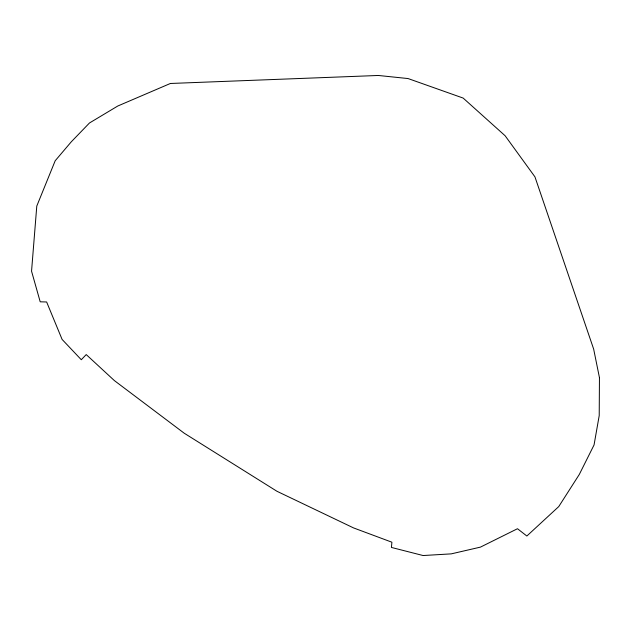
<?xml version="1.0" encoding="UTF-8"?>
<svg xmlns="http://www.w3.org/2000/svg" width="631" height="631" viewBox="0 0 631 631"><rect width="100%" height="100%" fill="white"/><g stroke="black" fill="none" stroke-linecap="round" stroke-linejoin="round"><path stroke-width="0.95" d="M599.45 377.661L599.213 415.584L594.055 444.942L579.297 474.457L558.75 506.583L526.853 536.019L517.491 528.723L480.443 547.124L451.252 553.868L423.085 555.532L391.425 547.44L391.906 542.21L353.581 527.926L276.946 491.273L184.197 433.197L114.385 380.596L86.218 354.575L81.296 359.733L62.098 339.423L46.631 301.973L40.203 301.815L31.55 271.188L36.787 206.053L55.189 160.755L71.303 141.794L89.468 122.99L117.792 106.008L170.394 83.473L378.34 75.468L408.091 78.559L463.154 98.073L505.123 135.76L534.946 176.861L593.661 349.101L599.45 377.661"/></g></svg>
